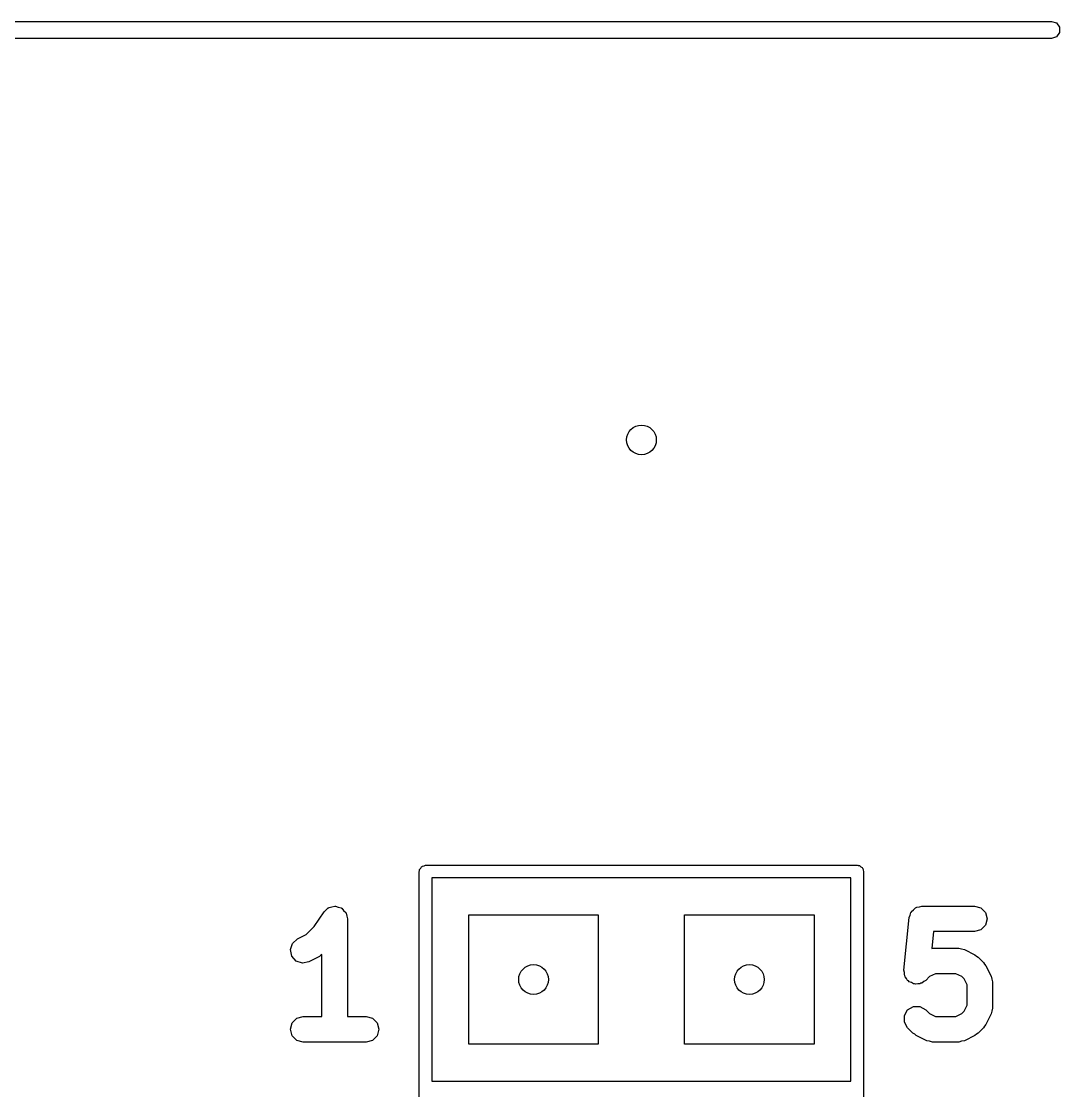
# Model space of a CAD drawing. Extents: x 0.01 to 1.99, y -0.07 to 1.19.
# Drawn here: x 1.5127 to 1.9937, y 0.6985 to 1.1939 of the extents above; entities that cross this region are included whole.
import ezdxf

# ---------------------------------------------------------------- set-up
doc = ezdxf.new("R2010")
doc.units = 0
doc.header["$MEASUREMENT"] = 0
doc.layers.add('BLACK', color=7, linetype='CONTINUOUS')

msp = doc.modelspace()

# ---------------------------------------------------------------- linework, layer by layer
at = {"layer": 'BLACK', "linetype": 'CONTINUOUS'}
for p, q in [((0.01, 1.19394), (1.99, 1.19394)), ((1.99, 1.19394), (1.99231, 1.19319)), ((1.99231, 1.19319), (1.99374, 1.19122)), ((1.99374, 1.19122), (1.99374, 1.18878)), ((1.99, 1.18606), (0.01, 1.18606)), ((1.99231, 1.18681), (1.99, 1.18606)), ((1.99374, 1.18878), (1.99231, 1.18681)), ((1.69852, 0.80256), (1.69928, 0.80269)), ((1.69928, 0.80269), (1.7, 0.80295)), ((1.7, 0.80295), (1.9, 0.80295)), ((1.9, 0.80295), (1.90038, 0.80289)), ((1.90038, 0.80289), (1.90051, 0.80291)), ((1.90051, 0.80291), (1.90063, 0.80284)), ((1.90063, 0.80284), (1.90101, 0.80277)), ((1.90101, 0.80277), (1.9016, 0.80228)), ((1.69705, 0.8), (1.69711, 0.80038)), ((1.69705, 0.7), (1.69705, 0.8)), ((1.69709, 0.80051), (1.69716, 0.80063)), ((1.69711, 0.80038), (1.69709, 0.80051)), ((1.69716, 0.80063), (1.69723, 0.80101)), ((1.69723, 0.80101), (1.69772, 0.8016)), ((1.69772, 0.8016), (1.6981, 0.80226)), ((1.6981, 0.80226), (1.69835, 0.80235)), ((1.69835, 0.80235), (1.69852, 0.80256)), ((1.9016, 0.80228), (1.90226, 0.8019)), ((1.90226, 0.8019), (1.90235, 0.80165)), ((1.90235, 0.80165), (1.90256, 0.80148)), ((1.90256, 0.80148), (1.90269, 0.80072)), ((1.90269, 0.80072), (1.90295, 0.8)), ((1.90295, 0.8), (1.90295, 0.7)), ((1.70295, 0.79705), (1.70295, 0.70295)), ((1.89705, 0.79705), (1.70295, 0.79705)), ((1.89705, 0.70295), (1.89705, 0.79705)), ((1.65395, 0.78228), (1.6549, 0.78323)), ((1.6549, 0.78323), (1.65509, 0.78328)), ((1.65509, 0.78328), (1.65524, 0.78341)), ((1.65524, 0.78341), (1.65656, 0.78368)), ((1.65656, 0.78368), (1.65786, 0.78402)), ((1.65786, 0.78402), (1.65805, 0.78397)), ((1.65805, 0.78397), (1.65824, 0.78401)), ((1.65824, 0.78401), (1.65951, 0.78358)), ((1.65951, 0.78358), (1.66081, 0.78323)), ((1.66081, 0.78323), (1.66095, 0.78309)), ((1.66095, 0.78309), (1.66113, 0.78303)), ((1.66113, 0.78303), (1.66202, 0.78202)), ((1.92612, 0.78235), (1.927, 0.78323)), ((1.927, 0.78323), (1.92729, 0.78331)), ((1.92729, 0.78331), (1.92753, 0.7835)), ((1.92753, 0.7835), (1.92875, 0.7837)), ((1.92875, 0.7837), (1.92996, 0.78402)), ((1.92996, 0.78402), (1.95433, 0.78402)), ((1.95433, 0.78402), (1.95728, 0.78323)), ((1.95728, 0.78323), (1.95944, 0.78107)), ((1.64839, 0.77457), (1.65294, 0.78139)), ((1.65294, 0.78139), (1.65395, 0.78228)), ((1.66202, 0.78202), (1.66297, 0.78107)), ((1.66297, 0.78107), (1.66302, 0.78088)), ((1.66302, 0.78088), (1.66315, 0.78074)), ((1.66315, 0.78074), (1.66342, 0.77942)), ((1.66342, 0.77942), (1.66376, 0.77812)), ((1.66376, 0.77812), (1.66376, 0.73284)), ((1.72, 0.72), (1.72, 0.78)), ((1.72, 0.78), (1.78, 0.78)), ((1.78, 0.78), (1.78, 0.72)), ((1.82, 0.72), (1.82, 0.78)), ((1.82, 0.78), (1.88, 0.78)), ((1.88, 0.78), (1.88, 0.72)), ((1.92164, 0.75433), (1.92408, 0.77871)), ((1.92408, 0.77871), (1.92452, 0.77987)), ((1.92452, 0.77987), (1.92484, 0.78107)), ((1.92484, 0.78107), (1.92505, 0.78128)), ((1.92505, 0.78128), (1.92516, 0.78156)), ((1.92516, 0.78156), (1.92612, 0.78235)), ((1.95944, 0.78107), (1.96023, 0.77812)), ((1.96023, 0.77812), (1.95944, 0.77517)), ((1.64461, 0.77079), (1.64839, 0.77457)), ((1.95728, 0.773), (1.95433, 0.77221)), ((1.95944, 0.77517), (1.95728, 0.773)), ((1.63831, 0.76675), (1.64059, 0.76878)), ((1.64059, 0.76878), (1.64461, 0.77079)), ((1.9353, 0.77221), (1.93452, 0.76444)), ((1.95433, 0.77221), (1.9353, 0.77221)), ((1.63734, 0.76385), (1.63831, 0.76675)), ((1.63795, 0.76085), (1.63734, 0.76385)), ((1.93452, 0.76444), (1.93483, 0.76453)), ((1.93483, 0.76453), (1.94702, 0.76453)), ((1.94702, 0.76453), (1.94833, 0.76417)), ((1.94833, 0.76417), (1.94966, 0.7639)), ((1.94966, 0.7639), (1.95453, 0.76147)), ((1.63998, 0.75857), (1.63795, 0.76085)), ((1.64288, 0.7576), (1.63998, 0.75857)), ((1.64588, 0.75821), (1.64288, 0.7576)), ((1.65075, 0.76065), (1.64588, 0.75821)), ((1.65146, 0.76128), (1.65075, 0.76065)), ((1.65195, 0.76156), (1.65146, 0.76128)), ((1.65195, 0.73284), (1.65195, 0.76156)), ((1.95453, 0.76147), (1.95524, 0.76083)), ((1.95524, 0.76083), (1.95607, 0.76036)), ((1.95607, 0.76036), (1.9585, 0.75792)), ((1.92181, 0.75328), (1.92164, 0.75433)), ((1.92181, 0.75222), (1.92181, 0.75328)), ((1.9585, 0.75792), (1.95898, 0.7571)), ((1.95898, 0.7571), (1.95961, 0.75639)), ((1.95961, 0.75639), (1.96205, 0.75151)), ((1.92206, 0.7518), (1.92181, 0.75222)), ((1.92214, 0.75132), (1.92206, 0.7518)), ((1.92281, 0.75049), (1.92214, 0.75132)), ((1.92334, 0.74957), (1.92281, 0.75049)), ((1.92376, 0.74933), (1.92334, 0.74957)), ((1.92407, 0.74895), (1.92376, 0.74933)), ((1.92507, 0.74857), (1.92407, 0.74895)), ((1.92599, 0.74804), (1.92507, 0.74857)), ((1.92947, 0.74828), (1.92905, 0.74804)), ((1.92995, 0.74836), (1.92947, 0.74828)), ((1.93077, 0.74904), (1.92995, 0.74836)), ((1.93169, 0.74957), (1.93077, 0.74904)), ((1.93345, 0.75133), (1.93169, 0.74957)), ((1.93622, 0.75271), (1.93345, 0.75133)), ((1.94562, 0.75271), (1.93622, 0.75271)), ((1.94839, 0.75133), (1.94562, 0.75271)), ((1.94947, 0.75025), (1.94839, 0.75133)), ((1.95086, 0.74748), (1.94947, 0.75025)), ((1.96205, 0.75151), (1.96232, 0.75018)), ((1.96232, 0.75018), (1.96267, 0.74887)), ((1.96267, 0.74887), (1.96267, 0.73669)), ((1.92648, 0.74804), (1.92599, 0.74804)), ((1.92693, 0.74787), (1.92648, 0.74804)), ((1.92798, 0.74804), (1.92693, 0.74787)), ((1.92905, 0.74804), (1.92798, 0.74804)), ((1.95086, 0.73808), (1.95086, 0.74748)), ((1.92181, 0.73334), (1.92334, 0.73599)), ((1.92181, 0.73028), (1.92181, 0.73334)), ((1.92334, 0.73599), (1.92599, 0.73752)), ((1.92599, 0.73752), (1.92905, 0.73752)), ((1.92905, 0.73752), (1.93169, 0.73599)), ((1.93169, 0.73599), (1.93345, 0.73423)), ((1.93345, 0.73423), (1.93622, 0.73284)), ((1.94562, 0.73284), (1.94839, 0.73423)), ((1.94839, 0.73423), (1.94947, 0.73531)), ((1.94947, 0.73531), (1.95086, 0.73808)), ((1.96205, 0.73404), (1.95961, 0.72917)), ((1.96232, 0.73537), (1.96205, 0.73404)), ((1.96267, 0.73669), (1.96232, 0.73537)), ((1.63733, 0.72694), (1.63812, 0.72989)), ((1.63812, 0.72989), (1.64028, 0.73205)), ((1.64028, 0.73205), (1.64323, 0.73284)), ((1.64323, 0.73284), (1.65195, 0.73284)), ((1.66376, 0.73284), (1.67248, 0.73284)), ((1.67248, 0.73284), (1.67543, 0.73205)), ((1.67543, 0.73205), (1.6776, 0.72989)), ((1.6776, 0.72989), (1.67839, 0.72694)), ((1.92334, 0.72764), (1.92181, 0.73028)), ((1.93622, 0.73284), (1.94562, 0.73284)), ((1.95898, 0.72846), (1.9585, 0.72764)), ((1.95961, 0.72917), (1.95898, 0.72846)), ((1.63812, 0.72398), (1.63733, 0.72694)), ((1.64028, 0.72182), (1.63812, 0.72398)), ((1.6776, 0.72398), (1.67543, 0.72182)), ((1.67839, 0.72694), (1.6776, 0.72398)), ((1.92578, 0.7252), (1.92334, 0.72764)), ((1.9266, 0.72472), (1.92578, 0.7252)), ((1.92732, 0.72409), (1.9266, 0.72472)), ((1.93219, 0.72165), (1.92732, 0.72409)), ((1.95453, 0.72409), (1.94966, 0.72165)), ((1.95524, 0.72472), (1.95453, 0.72409)), ((1.95607, 0.7252), (1.95524, 0.72472)), ((1.9585, 0.72764), (1.95607, 0.7252)), ((1.64323, 0.72103), (1.64028, 0.72182)), ((1.65786, 0.72103), (1.64323, 0.72103)), ((1.67248, 0.72103), (1.65786, 0.72103)), ((1.67543, 0.72182), (1.67248, 0.72103)), ((1.78, 0.72), (1.72, 0.72)), ((1.88, 0.72), (1.82, 0.72)), ((1.93352, 0.72138), (1.93219, 0.72165)), ((1.93483, 0.72103), (1.93352, 0.72138)), ((1.94702, 0.72103), (1.93483, 0.72103)), ((1.94833, 0.72138), (1.94702, 0.72103)), ((1.94966, 0.72165), (1.94833, 0.72138)), ((1.69705, 0.6), (1.69705, 0.7)), ((1.70295, 0.70295), (1.89705, 0.70295)), ((1.90295, 0.7), (1.90295, 0.6))]:
    msp.add_line(p, q, dxfattribs=at)
at = {"layer": 'BLACK'}
for centre in [(1.8, 1), (1.75, 0.75), (1.85, 0.75)]:
    msp.add_circle(centre, 0.00689, dxfattribs=at)

doc.saveas('drawing.dxf')
